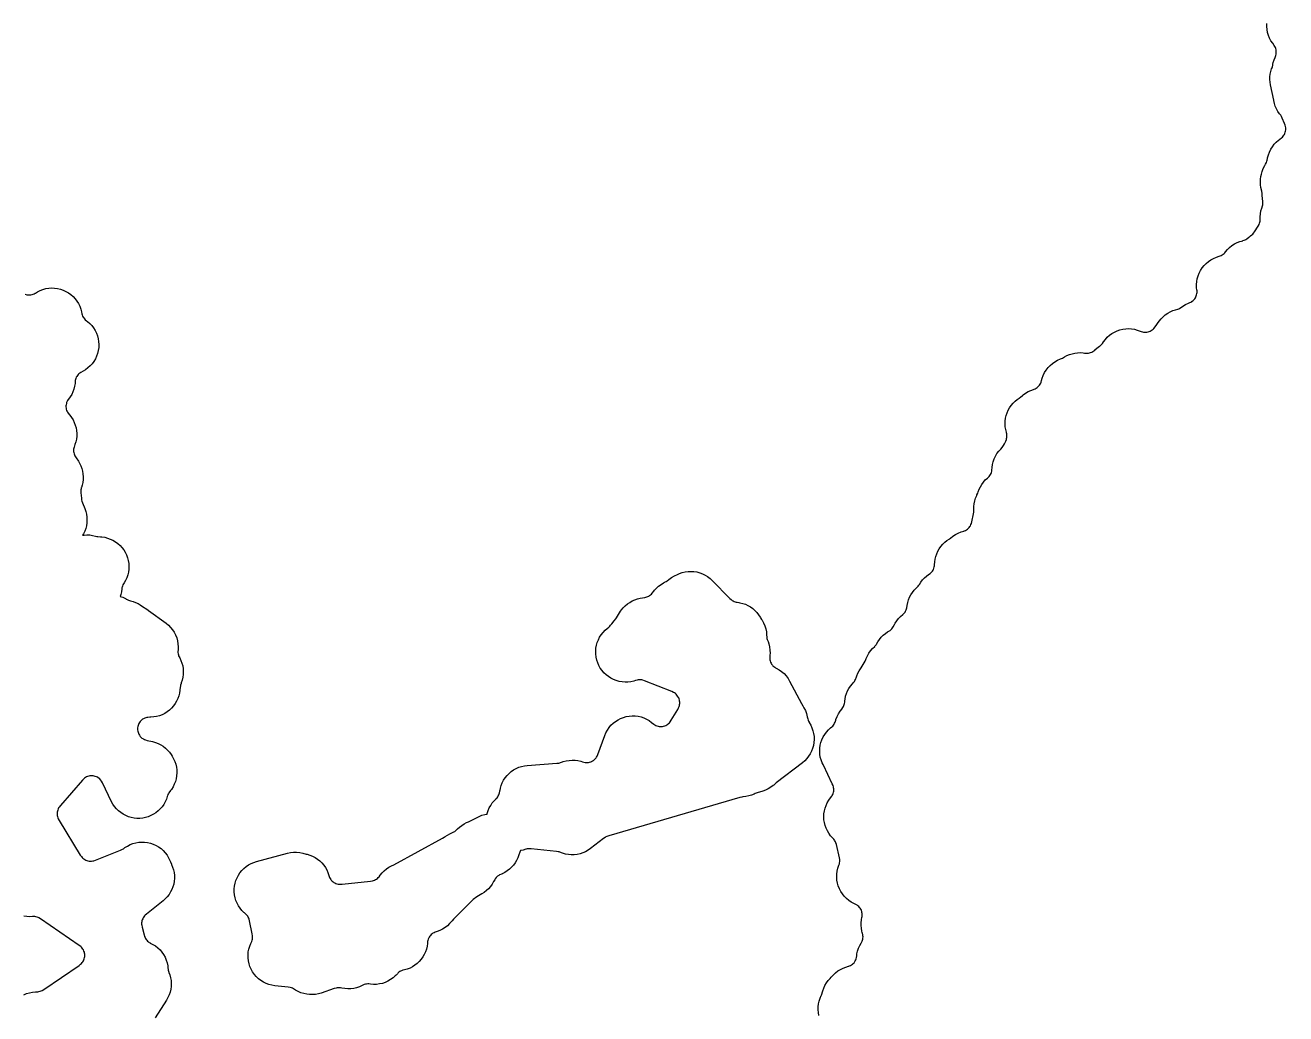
# Model space of a CAD drawing. Header units: metres. Extents: x 0 to 400, y 0 to 202.
# Drawn here: x 115.2 to 142.52, y 42.64 to 64.07 of the extents above; entities that cross this region are included whole.
import ezdxf

# ---------------------------------------------------------------- set-up
doc = ezdxf.new("R2010")
doc.units = ezdxf.units.M

msp = doc.modelspace()

# ---------------------------------------------------------------- linework, layer by layer
for points in [[(132.403, 42.6016), (132.393, 42.6636), (132.388, 42.7256), (132.39, 42.7886), (132.398, 42.8516), (132.411, 42.9126), (132.431, 42.9726), (132.456, 43.0306), (132.462, 43.0406), (132.47, 43.0626), (132.484, 43.1166), (132.489, 43.1356), (132.51, 43.1946), (132.537, 43.2516), (132.569, 43.3056), (132.606, 43.3566), (132.647, 43.4036), (132.674, 43.4306), (132.678, 43.4356), (132.72, 43.4836), (132.767, 43.5276), (132.818, 43.5666), (132.872, 43.6006), (132.929, 43.6296), (132.989, 43.6516), (133.047, 43.6676), (133.051, 43.6686), (133.065, 43.6736), (133.089, 43.6846), (133.112, 43.6976), (133.13, 43.7096), (133.147, 43.7246), (133.166, 43.7456), (133.183, 43.7676), (133.194, 43.7856), (133.205, 43.8076), (133.213, 43.8306), (133.22, 43.8566), (133.226, 43.8936), (133.23, 43.9336), (133.244, 43.9966), (133.263, 44.0566), (133.289, 44.1156), (133.32, 44.1716), (133.327, 44.1836), (133.34, 44.2086), (133.349, 44.2336), (133.356, 44.2576), (133.36, 44.2796), (133.361, 44.3036), (133.36, 44.3306), (133.358, 44.3536), (133.353, 44.3726), (133.352, 44.3766), (133.345, 44.4026), (133.337, 44.4306), (133.326, 44.4906), (133.321, 44.5506), (133.321, 44.6116), (133.327, 44.6716), (133.338, 44.7306), (133.34, 44.7356), (133.343, 44.7606), (133.344, 44.7866), (133.343, 44.8126), (133.339, 44.8366), (133.334, 44.8576), (133.325, 44.8806), (133.314, 44.9046), (133.301, 44.9256), (133.287, 44.9436), (133.268, 44.9636), (133.251, 44.9796), (133.232, 44.9926), (133.208, 45.0076), (133.163, 45.0286), (133.106, 45.0596), (133.052, 45.0956), (133.002, 45.1376), (132.956, 45.1836), (132.915, 45.2346), (132.879, 45.2896), (132.85, 45.3476), (132.826, 45.4086), (132.808, 45.4706), (132.797, 45.5356), (132.792, 45.6006), (132.794, 45.6656), (132.802, 45.7296), (132.817, 45.7936), (132.838, 45.8556), (132.839, 45.8576), (132.848, 45.8866), (132.854, 45.9126), (132.857, 45.9386), (132.857, 45.9616), (132.856, 45.9816), (132.848, 46.0206), (132.784, 46.3046), (132.773, 46.3436), (132.764, 46.3676), (132.754, 46.3876), (132.743, 46.4046), (132.728, 46.4236), (132.702, 46.4516), (132.689, 46.4656), (132.659, 46.4986), (132.621, 46.5496), (132.588, 46.6036), (132.561, 46.6606), (132.54, 46.7206), (132.524, 46.7816), (132.514, 46.8446), (132.511, 46.9076), (132.514, 46.9706), (132.523, 47.0336), (132.538, 47.0956), (132.559, 47.1556), (132.586, 47.2126), (132.618, 47.2676), (132.655, 47.3186), (132.683, 47.3526), (132.694, 47.3696), (132.706, 47.3936), (132.714, 47.4146), (132.721, 47.4396), (132.726, 47.4626), (132.728, 47.4866), (132.727, 47.5156), (132.725, 47.5356), (132.72, 47.5586), (132.712, 47.5856), (132.696, 47.6226), (132.502, 48.0236), (132.494, 48.0396), (132.474, 48.0806), (132.452, 48.1406), (132.436, 48.2026), (132.427, 48.2666), (132.423, 48.3306), (132.426, 48.3946), (132.435, 48.4576), (132.45, 48.5196), (132.472, 48.5796), (132.499, 48.6376), (132.532, 48.6926), (132.57, 48.7446), (132.613, 48.7916), (132.66, 48.8346), (132.685, 48.8556), (132.704, 48.8746), (132.722, 48.8956), (132.734, 48.9126), (132.746, 48.9366), (132.757, 48.9596), (132.769, 49.0006), (132.772, 49.0096), (132.774, 49.0186), (132.798, 49.0806), (132.828, 49.1406), (132.865, 49.1976), (132.907, 49.2506), (132.909, 49.2536), (132.925, 49.2746), (132.938, 49.2966), (132.948, 49.3186), (132.956, 49.3416), (132.961, 49.3636), (132.965, 49.3946), (132.965, 49.3976), (132.968, 49.4206), (132.972, 49.4596), (132.985, 49.5206), (133.003, 49.5796), (133.027, 49.6366), (133.056, 49.6906), (133.091, 49.7426), (133.13, 49.7906), (133.156, 49.8196), (133.174, 49.8436), (133.185, 49.8616), (133.196, 49.8846), (133.217, 49.9426), (133.224, 49.9626), (133.25, 50.0186), (133.28, 50.0716), (133.32, 50.1336), (133.405, 50.2826), (133.422, 50.3156), (133.431, 50.3386), (133.457, 50.3976), (133.488, 50.4536), (133.525, 50.5066), (133.567, 50.5546), (133.614, 50.5996), (133.619, 50.6036), (133.633, 50.6186), (133.646, 50.6346), (133.654, 50.6476), (133.683, 50.7016), (133.717, 50.7516), (133.756, 50.7996), (133.798, 50.8426), (133.845, 50.8816), (133.895, 50.9166), (133.933, 50.9376), (133.95, 50.9496), (133.968, 50.9646), (133.988, 50.9836), (134.003, 51.0016), (134.016, 51.0226), (134.047, 51.0786), (134.06, 51.1026), (134.093, 51.1556), (134.132, 51.2046), (134.175, 51.2496), (134.222, 51.2896), (134.242, 51.3086), (134.258, 51.3276), (134.272, 51.3466), (134.285, 51.3686), (134.297, 51.3936), (134.304, 51.4136), (134.31, 51.4386), (134.318, 51.4906), (134.33, 51.5506), (134.348, 51.6096), (134.372, 51.6666), (134.4, 51.7206), (134.434, 51.7726), (134.473, 51.8206), (134.516, 51.8646), (134.538, 51.8846), (134.559, 51.9086), (134.573, 51.9276), (134.583, 51.9446), (134.615, 51.9956), (134.651, 52.0426), (134.692, 52.0866), (134.736, 52.1266), (134.784, 52.1626), (134.813, 52.1816), (134.831, 52.1966), (134.847, 52.2126), (134.864, 52.2336), (134.878, 52.2536), (134.887, 52.2716), (134.898, 52.2986), (134.906, 52.3236), (134.91, 52.3446), (134.912, 52.3696), (134.912, 52.3706), (134.915, 52.4316), (134.924, 52.4926), (134.938, 52.5516), (134.958, 52.6096), (134.983, 52.6656), (135.013, 52.7186), (135.049, 52.7686), (135.088, 52.8146), (135.132, 52.8576), (135.18, 52.8956), (135.231, 52.9296), (135.239, 52.9336), (135.254, 52.9446), (135.307, 52.9886), (135.364, 53.0276), (135.425, 53.0596), (135.489, 53.0846), (135.548, 53.1016), (135.555, 53.1036), (135.563, 53.1066), (135.584, 53.1166), (135.606, 53.1306), (135.625, 53.1436), (135.642, 53.1596), (135.663, 53.1816), (135.679, 53.2016), (135.689, 53.2176), (135.7, 53.2416), (135.709, 53.2666), (135.719, 53.3046), (135.755, 53.4756), (135.761, 53.5146), (135.762, 53.5386), (135.761, 53.5686), (135.762, 53.6316), (135.769, 53.6936), (135.782, 53.7546), (135.801, 53.8136), (135.825, 53.8706), (135.831, 53.8836), (135.848, 53.9246), (135.857, 53.9516), (135.878, 54.0086), (135.905, 54.0626), (135.936, 54.1146), (135.972, 54.1636), (136.012, 54.2086), (136.057, 54.2496), (136.076, 54.2656), (136.094, 54.2846), (136.11, 54.3046), (136.124, 54.3256), (136.136, 54.3486), (136.146, 54.3736), (136.152, 54.3966), (136.156, 54.4216), (136.161, 54.4786), (136.17, 54.5426), (136.184, 54.6046), (136.205, 54.6656), (136.232, 54.7246), (136.264, 54.7796), (136.302, 54.8316), (136.345, 54.8796), (136.378, 54.9136), (136.393, 54.9326), (136.407, 54.9546), (136.426, 54.9916), (136.453, 55.0516), (136.468, 55.0896), (136.474, 55.1106), (136.478, 55.1316), (136.48, 55.1586), (136.479, 55.1856), (136.477, 55.2086), (136.472, 55.2316), (136.469, 55.2426), (136.453, 55.3026), (136.444, 55.3636), (136.44, 55.4246), (136.442, 55.4866), (136.45, 55.5476), (136.464, 55.6066), (136.483, 55.6656), (136.508, 55.7216), (136.538, 55.7756), (136.572, 55.8266), (136.612, 55.8736), (136.656, 55.9166), (136.703, 55.9556), (136.745, 55.9836), (136.755, 55.9896), (136.773, 56.0036), (136.817, 56.0416), (136.831, 56.0536), (136.883, 56.0916), (136.938, 56.1246), (136.995, 56.1516), (137.056, 56.1736), (137.073, 56.1786), (137.092, 56.1866), (137.114, 56.1986), (137.134, 56.2116), (137.152, 56.2276), (137.172, 56.2466), (137.186, 56.2636), (137.2, 56.2856), (137.212, 56.3066), (137.22, 56.3276), (137.232, 56.3646), (137.244, 56.4146), (137.267, 56.4766), (137.296, 56.5366), (137.33, 56.5926), (137.371, 56.6446), (137.416, 56.6926), (137.466, 56.7366), (137.521, 56.7736), (137.579, 56.8056), (137.64, 56.8316), (137.662, 56.8406), (137.685, 56.8506), (137.726, 56.8756), (137.779, 56.9046), (137.834, 56.9286), (137.891, 56.9466), (137.95, 56.9596), (138.01, 56.9676), (138.07, 56.9696), (138.13, 56.9656), (138.161, 56.9606), (138.199, 56.9576), (138.226, 56.9576), (138.248, 56.9596), (138.273, 56.9646), (138.295, 56.9716), (138.317, 56.9816), (138.342, 56.9946), (138.364, 57.0096), (138.384, 57.0256), (138.388, 57.0286), (138.431, 57.0686), (138.483, 57.1066), (138.498, 57.1166), (138.515, 57.1316), (138.534, 57.1506), (138.551, 57.1696), (138.575, 57.2046), (138.613, 57.2556), (138.656, 57.3026), (138.704, 57.3456), (138.755, 57.3836), (138.81, 57.4156), (138.868, 57.4426), (138.929, 57.4636), (138.991, 57.4786), (139.054, 57.4866), (139.118, 57.4896), (139.182, 57.4856), (139.245, 57.4756), (139.306, 57.4596), (139.366, 57.4376), (139.392, 57.4256), (139.415, 57.4186), (139.442, 57.4136), (139.466, 57.4106), (139.488, 57.4106), (139.516, 57.4136), (139.542, 57.4186), (139.564, 57.4246), (139.586, 57.4346), (139.609, 57.4466), (139.631, 57.4616), (139.649, 57.4766), (139.665, 57.4936), (139.692, 57.5266), (139.783, 57.6536), (139.822, 57.7026), (139.866, 57.7476), (139.913, 57.7876), (139.964, 57.8236), (140.019, 57.8536), (140.076, 57.8796), (140.135, 57.8986), (140.182, 57.9116), (140.205, 57.9206), (140.226, 57.9316), (140.239, 57.9396), (140.243, 57.9426), (140.293, 57.9786), (140.351, 58.0126), (140.412, 58.0406), (140.444, 58.0536), (140.463, 58.0626), (140.485, 58.0766), (140.491, 58.0816), (140.493, 58.0826), (140.516, 58.1006), (140.532, 58.1166), (140.55, 58.1376), (140.564, 58.1576), (140.575, 58.1776), (140.584, 58.1986), (140.592, 58.2226), (140.598, 58.2486), (140.601, 58.2736), (140.601, 58.2946), (140.6, 58.3146), (140.599, 58.3236), (140.592, 58.3786), (140.59, 58.4436), (140.595, 58.5086), (140.606, 58.5726), (140.624, 58.6346), (140.647, 58.6956), (140.677, 58.7526), (140.712, 58.8076), (140.753, 58.8586), (140.798, 58.9046), (140.848, 58.9466), (140.902, 58.9826), (140.959, 59.0136), (141.019, 59.0386), (141.081, 59.0576), (141.105, 59.0656), (141.126, 59.0756), (141.146, 59.0876), (141.168, 59.1036), (141.185, 59.1176), (141.2, 59.1346), (141.216, 59.1556), (141.258, 59.2056), (141.305, 59.2506), (141.356, 59.2916), (141.41, 59.3266), (141.468, 59.3556), (141.529, 59.3786), (141.565, 59.3886), (141.591, 59.3966), (141.595, 59.3976), (141.619, 59.4046), (141.64, 59.4136), (141.658, 59.4226), (141.68, 59.4376), (141.725, 59.4746), (141.725, 59.4736), (141.734, 59.4816), (141.76, 59.4996), (141.788, 59.5216), (141.808, 59.5406), (141.825, 59.5596), (141.847, 59.5916), (141.923, 59.7106), (141.944, 59.7466), (141.955, 59.7726), (141.963, 59.7956), (141.968, 59.8186), (141.971, 59.8436), (141.972, 59.8756), (141.971, 59.9116), (141.975, 59.9766), (141.986, 60.0406), (142.003, 60.1026), (142.018, 60.1496), (142.023, 60.1716), (142.026, 60.2006), (142.026, 60.2226), (142.024, 60.2446), (142.024, 60.2456), (142.016, 60.3106), (142.014, 60.3766), (142.014, 60.3796), (142.013, 60.3996), (142.011, 60.4086), (142.002, 60.4756), (142.001, 60.4856), (141.999, 60.4946), (141.998, 60.5006), (141.986, 60.5516), (141.978, 60.6096), (141.975, 60.6676), (141.977, 60.7266), (141.985, 60.7846), (141.998, 60.8416), (142.012, 60.8926), (142.036, 60.9626), (142.067, 61.0296), (142.084, 61.0576), (142.104, 61.0936), (142.115, 61.1186), (142.121, 61.1386), (142.129, 61.1746), (142.131, 61.1906), (142.147, 61.2556), (142.17, 61.3176), (142.198, 61.3776), (142.233, 61.4336), (142.273, 61.4866), (142.319, 61.5346), (142.369, 61.5786), (142.387, 61.5906), (142.393, 61.5956), (142.433, 61.6256), (142.451, 61.6416), (142.468, 61.6606), (142.483, 61.6806), (142.495, 61.7016), (142.505, 61.7216), (142.514, 61.7476), (142.519, 61.7706), (142.523, 61.7976), (142.524, 61.8246), (142.523, 61.8436), (142.519, 61.8696), (142.512, 61.8976), (142.498, 61.9346), (142.447, 62.0526), (142.428, 62.0896), (142.413, 62.1146), (142.388, 62.1476), (142.352, 62.1996), (142.322, 62.2546), (142.297, 62.3126), (142.278, 62.3716), (142.265, 62.4326), (142.263, 62.4436), (142.194, 62.7726), (142.184, 62.8306), (142.18, 62.8896), (142.181, 62.9486), (142.188, 63.0076), (142.2, 63.0656), (142.217, 63.1226), (142.226, 63.1436), (142.233, 63.1666), (142.24, 63.1996), (142.241, 63.2056), (142.244, 63.2226), (142.245, 63.2226), (142.253, 63.2606), (142.269, 63.3156), (142.291, 63.3686), (142.3, 63.3886), (142.309, 63.4136), (142.314, 63.4366), (142.318, 63.4626), (142.319, 63.4876), (142.318, 63.5096), (142.314, 63.5346), (142.307, 63.5616), (142.299, 63.5826), (142.289, 63.6036), (142.275, 63.6276), (142.24, 63.6746), (142.203, 63.7286), (142.173, 63.7866), (142.148, 63.8476), (142.13, 63.9106), (142.118, 63.9756), (142.112, 64.0416), (142.114, 64.1066)], [(115.201, 58.2356), (115.204, 58.2346), (115.237, 58.2256), (115.258, 58.2216), (115.282, 58.2206), (115.305, 58.2206), (115.328, 58.2236), (115.353, 58.2286), (115.375, 58.2366), (115.4, 58.2476), (115.416, 58.2556), (115.423, 58.2596), (115.47, 58.2896), (115.528, 58.3176), (115.588, 58.3406), (115.65, 58.3576), (115.713, 58.3676), (115.777, 58.3716), (115.841, 58.3696), (115.905, 58.3606), (115.967, 58.3456), (116.028, 58.3246), (116.086, 58.2976), (116.142, 58.2656), (116.193, 58.2276), (116.241, 58.1846), (116.285, 58.1376), (116.323, 58.0856), (116.356, 58.0316), (116.384, 57.9736), (116.406, 57.9126), (116.421, 57.8506), (116.429, 57.8126), (116.437, 57.7866), (116.447, 57.7626), (116.459, 57.7376), (116.471, 57.7206), (116.485, 57.7026), (116.504, 57.6836), (116.533, 57.6606), (116.554, 57.6456), (116.602, 57.6026), (116.646, 57.5566), (116.685, 57.5056), (116.718, 57.4506), (116.747, 57.3926), (116.769, 57.3326), (116.785, 57.2706), (116.795, 57.2076), (116.799, 57.1436), (116.796, 57.0796), (116.787, 57.0156), (116.772, 56.9536), (116.751, 56.8926), (116.724, 56.8346), (116.691, 56.7796), (116.653, 56.7276), (116.61, 56.6806), (116.563, 56.6366), (116.511, 56.5986), (116.456, 56.5656), (116.41, 56.5416), (116.388, 56.5266), (116.367, 56.5096), (116.352, 56.4946), (116.336, 56.4756), (116.322, 56.4546), (116.311, 56.4346), (116.3, 56.4086), (116.292, 56.3846), (116.288, 56.3656), (116.284, 56.3196), (116.283, 56.3116), (116.283, 56.3036), (116.274, 56.2416), (116.259, 56.1806), (116.238, 56.1216), (116.211, 56.0646), (116.179, 56.0106), (116.142, 55.9596), (116.137, 55.9536), (116.123, 55.9316), (116.109, 55.9056), (116.101, 55.8856), (116.095, 55.8656), (116.089, 55.8396), (116.087, 55.8166), (116.087, 55.7916), (116.089, 55.7686), (116.094, 55.7416), (116.101, 55.7176), (116.11, 55.6966), (116.121, 55.6756), (116.133, 55.6576), (116.165, 55.6186), (116.168, 55.6146), (116.172, 55.6106), (116.209, 55.5616), (116.241, 55.5096), (116.268, 55.4546), (116.289, 55.3976), (116.305, 55.3386), (116.316, 55.2786), (116.321, 55.2176), (116.32, 55.1566), (116.313, 55.0956), (116.3, 55.0356), (116.282, 54.9776), (116.263, 54.9226), (116.257, 54.8996), (116.253, 54.8766), (116.252, 54.8516), (116.253, 54.8276), (116.256, 54.8036), (116.263, 54.7786), (116.27, 54.7556), (116.28, 54.7346), (116.293, 54.7136), (116.31, 54.6886), (116.356, 54.6166), (116.38, 54.5726), (116.407, 54.5176), (116.428, 54.4596), (116.444, 54.4006), (116.454, 54.3396), (116.459, 54.2786), (116.457, 54.2176), (116.45, 54.1566), (116.437, 54.0966), (116.421, 54.0426), (116.419, 54.0376), (116.415, 54.0196), (116.411, 53.9976), (116.41, 53.9716), (116.411, 53.9306), (116.421, 53.8146), (116.426, 53.7766), (116.433, 53.7506), (116.446, 53.7106), (116.494, 53.5926), (116.496, 53.5876), (116.516, 53.5276), (116.531, 53.4676), (116.539, 53.4056), (116.542, 53.3426), (116.539, 53.2806), (116.529, 53.2186), (116.514, 53.1576), (116.493, 53.0986), (116.466, 53.0416), (116.448, 53.0116), (116.478, 53.0156), (116.54, 53.0196), (116.603, 53.0176), (116.665, 53.0086), (116.726, 52.9946), (116.758, 52.9856), (116.781, 52.9816), (116.833, 52.9776), (116.839, 52.9766), (116.865, 52.9756), (116.928, 52.9666), (116.989, 52.9506), (117.048, 52.9296), (117.106, 52.9036), (117.16, 52.8706), (117.211, 52.8336), (117.258, 52.7916), (117.3, 52.7446), (117.338, 52.6946), (117.371, 52.6406), (117.399, 52.5836), (117.42, 52.5236), (117.436, 52.4626), (117.446, 52.4006), (117.45, 52.3376), (117.448, 52.2746), (117.439, 52.2116), (117.424, 52.1506), (117.404, 52.0906), (117.378, 52.0336), (117.346, 51.9786), (117.331, 51.9546), (117.32, 51.9336), (117.311, 51.9106), (117.304, 51.8876), (117.3, 51.8676), (117.299, 51.8496), (117.291, 51.7856), (117.277, 51.7236), (117.264, 51.6866), (117.322, 51.6656), (117.379, 51.6386), (117.395, 51.6286), (117.402, 51.6246), (117.442, 51.6026), (117.462, 51.5946), (117.484, 51.5876), (117.486, 51.5876), (117.541, 51.5736), (117.596, 51.5546), (117.648, 51.5306), (117.698, 51.5026), (117.745, 51.4696), (117.78, 51.4436), (117.827, 51.4156), (117.832, 51.4126), (117.879, 51.3816), (118.256, 51.1036), (118.307, 51.0616), (118.353, 51.0146), (118.395, 50.9626), (118.431, 50.9076), (118.461, 50.8486), (118.486, 50.7876), (118.503, 50.7236), (118.514, 50.6586), (118.519, 50.5926), (118.517, 50.5266), (118.514, 50.4916), (118.514, 50.4696), (118.517, 50.4436), (118.523, 50.4176), (118.528, 50.3996), (118.538, 50.3776), (118.552, 50.3526), (118.579, 50.2966), (118.6, 50.2376), (118.616, 50.1776), (118.626, 50.1166), (118.63, 50.0546), (118.628, 49.9926), (118.62, 49.9316), (118.607, 49.8706), (118.587, 49.8116), (118.581, 49.7966), (118.572, 49.7626), (118.571, 49.7566), (118.56, 49.7046), (118.556, 49.6666), (118.555, 49.6526), (118.546, 49.5906), (118.531, 49.5296), (118.51, 49.4706), (118.484, 49.4146), (118.453, 49.3606), (118.416, 49.3096), (118.375, 49.2626), (118.329, 49.2206), (118.28, 49.1826), (118.227, 49.1496), (118.171, 49.1216), (118.112, 49.0986), (118.052, 49.0826), (117.991, 49.0716), (117.929, 49.0666), (117.907, 49.0666), (117.863, 49.0636), (117.836, 49.0586), (117.815, 49.0536), (117.793, 49.0446), (117.767, 49.0326), (117.748, 49.0206), (117.73, 49.0066), (117.711, 48.9896), (117.695, 48.9716), (117.679, 48.9506), (117.668, 48.9316), (117.658, 48.9116), (117.65, 48.8886), (117.644, 48.8646), (117.64, 48.8386), (117.639, 48.8146), (117.64, 48.7906), (117.644, 48.7646), (117.649, 48.7426), (117.657, 48.7196), (117.667, 48.6976), (117.68, 48.6756), (117.698, 48.6506), (117.71, 48.6316), (117.733, 48.6156), (117.767, 48.5946), (117.789, 48.5836), (117.811, 48.5756), (117.85, 48.5646), (117.964, 48.5386), (118.025, 48.5216), (118.084, 48.4986), (118.141, 48.4706), (118.194, 48.4366), (118.244, 48.3976), (118.29, 48.3536), (118.331, 48.3066), (118.368, 48.2546), (118.389, 48.2216), (118.42, 48.1666), (118.446, 48.1086), (118.466, 48.0476), (118.48, 47.9856), (118.488, 47.9226), (118.49, 47.8596), (118.485, 47.7956), (118.475, 47.7336), (118.458, 47.6716), (118.435, 47.6126), (118.407, 47.5556), (118.373, 47.5026), (118.351, 47.4746), (118.337, 47.4556), (118.334, 47.4516), (118.318, 47.4296), (118.306, 47.4096), (118.296, 47.3896), (118.287, 47.3636), (118.283, 47.3486), (118.263, 47.2896), (118.238, 47.2316), (118.208, 47.1776), (118.172, 47.1256), (118.131, 47.0776), (118.086, 47.0346), (118.037, 46.9956), (117.985, 46.9616), (117.929, 46.9326), (117.871, 46.9086), (117.811, 46.8906), (117.75, 46.8796), (117.687, 46.8736), (117.625, 46.8736), (117.563, 46.8796), (117.501, 46.8916), (117.441, 46.9096), (117.383, 46.9336), (117.328, 46.9626), (117.276, 46.9976), (117.227, 47.0366), (117.182, 47.0806), (117.142, 47.1286), (117.106, 47.1806), (117.076, 47.2356), (116.876, 47.6436), (116.857, 47.6776), (116.833, 47.7126), (116.823, 47.7286), (116.816, 47.7326), (116.767, 47.7646), (116.746, 47.7746), (116.723, 47.7836), (116.699, 47.7906), (116.674, 47.7956), (116.653, 47.7966), (116.626, 47.7966), (116.601, 47.7936), (116.58, 47.7886), (116.553, 47.7806), (116.532, 47.7706), (116.509, 47.7576), (116.488, 47.7436), (116.473, 47.7296), (116.443, 47.6996), (115.966, 47.1496), (115.94, 47.1166), (115.928, 47.0996), (115.918, 47.0796), (115.909, 47.0546), (115.902, 47.0296), (115.897, 47.0066), (115.895, 46.9826), (115.896, 46.9546), (115.898, 46.9346), (115.903, 46.9116), (115.911, 46.8846), (115.92, 46.8636), (115.938, 46.8306), (116.398, 46.0786), (116.421, 46.0446), (116.438, 46.0236), (116.455, 46.0076), (116.472, 45.9946), (116.494, 45.9796), (116.52, 45.9666), (116.542, 45.9586), (116.564, 45.9516), (116.592, 45.9476), (116.617, 45.9456), (116.639, 45.9466), (116.667, 45.9496), (116.693, 45.9556), (116.73, 45.9686), (117.27, 46.1846), (117.31, 46.2026), (117.334, 46.2166), (117.366, 46.2396), (117.42, 46.2746), (117.477, 46.3036), (117.537, 46.3276), (117.6, 46.3446), (117.663, 46.3556), (117.728, 46.3606), (117.792, 46.3586), (117.856, 46.3506), (117.919, 46.3366), (117.98, 46.3156), (118.039, 46.2886), (118.095, 46.2566), (118.148, 46.2186), (118.196, 46.1756), (118.24, 46.1286), (118.279, 46.0776), (118.312, 46.0216), (118.34, 45.9636), (118.352, 45.9316), (118.371, 45.8816), (118.374, 45.8756), (118.398, 45.8176), (118.416, 45.7586), (118.429, 45.6976), (118.436, 45.6356), (118.437, 45.5736), (118.432, 45.5116), (118.421, 45.4506), (118.404, 45.3916), (118.381, 45.3336), (118.354, 45.2776), (118.321, 45.2246), (118.283, 45.1756), (118.24, 45.1306), (118.194, 45.0896), (117.831, 44.7996), (117.802, 44.7746), (117.788, 44.7596), (117.772, 44.7386), (117.759, 44.7186), (117.75, 44.6986), (117.74, 44.6736), (117.733, 44.6496), (117.729, 44.6306), (117.727, 44.6056), (117.727, 44.5816), (117.729, 44.5586), (117.737, 44.5186), (117.778, 44.3526), (117.79, 44.3136), (117.8, 44.2876), (117.81, 44.2686), (117.823, 44.2496), (117.837, 44.2306), (117.854, 44.2136), (117.872, 44.1976), (117.892, 44.1846), (117.912, 44.1726), (117.915, 44.1716), (117.973, 44.1426), (118.027, 44.1076), (118.078, 44.0676), (118.125, 44.0226), (118.167, 43.9726), (118.204, 43.9196), (118.235, 43.8626), (118.261, 43.8026), (118.28, 43.7406), (118.293, 43.6776), (118.297, 43.6386), (118.298, 43.6286), (118.3, 43.6126), (118.304, 43.5836), (118.309, 43.5616), (118.316, 43.5396), (118.319, 43.5316), (118.338, 43.4806), (118.354, 43.4196), (118.364, 43.3576), (118.368, 43.2946), (118.366, 43.2316), (118.358, 43.1686), (118.343, 43.1076), (118.323, 43.0476), (118.297, 42.9896), (118.266, 42.9356), (118.018, 42.5476)], [(115.174, 43.0506), (115.234, 43.0756), (115.296, 43.0946), (115.36, 43.1076), (115.425, 43.1136), (115.474, 43.1166), (115.497, 43.1196), (115.526, 43.1276), (115.549, 43.1356), (115.571, 43.1456), (115.606, 43.1676), (116.37, 43.6856), (116.402, 43.7096), (116.422, 43.7276), (116.44, 43.7476), (116.454, 43.7666), (116.465, 43.7856), (116.474, 43.8046), (116.483, 43.8306), (116.49, 43.8576), (116.493, 43.8766), (116.494, 43.9016), (116.493, 43.9296), (116.49, 43.9526), (116.485, 43.9736), (116.476, 43.9976), (116.465, 44.0216), (116.454, 44.0406), (116.44, 44.0596), (116.422, 44.0806), (116.406, 44.0946), (116.373, 44.1196), (115.534, 44.6956), (115.5, 44.7166), (115.482, 44.7256), (115.459, 44.7346), (115.434, 44.7416), (115.415, 44.7446), (115.392, 44.7466), (115.37, 44.7466), (115.364, 44.7456), (115.3, 44.7426), (115.236, 44.7456), (115.173, 44.7546)]]:
    msp.add_lwpolyline(points)
msp.add_lwpolyline([(119.859, 44.9286), (119.824, 44.9806), (119.795, 45.0366), (119.771, 45.0946), (119.752, 45.1546), (119.74, 45.2166), (119.734, 45.2796), (119.734, 45.3426), (119.74, 45.4056), (119.752, 45.4676), (119.77, 45.5276), (119.794, 45.5866), (119.823, 45.6416), (119.858, 45.6946), (119.897, 45.7436), (119.941, 45.7886), (119.99, 45.8296), (120.042, 45.8646), (120.097, 45.8956), (120.155, 45.9196), (120.215, 45.9386), (120.888, 46.1166), (120.953, 46.1306), (121.02, 46.1376), (121.086, 46.1376), (121.152, 46.1306), (121.218, 46.1176), (121.291, 46.0986), (121.313, 46.0946), (121.373, 46.0766), (121.431, 46.0536), (121.486, 46.0246), (121.539, 45.9906), (121.588, 45.9516), (121.633, 45.9076), (121.673, 45.8606), (121.709, 45.8086), (121.74, 45.7546), (121.765, 45.6976), (121.784, 45.6376), (121.79, 45.6166), (121.799, 45.5936), (121.811, 45.5706), (121.825, 45.5496), (121.837, 45.5326), (121.854, 45.5156), (121.876, 45.4966), (121.893, 45.4846), (121.912, 45.4736), (121.937, 45.4616), (121.96, 45.4536), (121.985, 45.4486), (122.009, 45.4446), (122.033, 45.4446), (122.073, 45.4466), (122.688, 45.5136), (122.729, 45.5206), (122.752, 45.5266), (122.776, 45.5356), (122.798, 45.5466), (122.818, 45.5586), (122.838, 45.5736), (122.855, 45.5886), (122.872, 45.6096), (122.899, 45.6456), (122.94, 45.6946), (122.984, 45.7396), (123.033, 45.7796), (123.085, 45.8146), (123.141, 45.8446), (123.191, 45.8686), (124.248, 46.4426), (124.283, 46.4636), (124.303, 46.4786), (124.353, 46.5126), (124.407, 46.5416), (124.462, 46.5646), (124.466, 46.5666), (124.491, 46.5786), (124.512, 46.5916), (124.528, 46.6026), (124.557, 46.6306), (124.571, 46.6436), (124.616, 46.6846), (124.665, 46.7216), (124.717, 46.7536), (124.771, 46.7806), (124.813, 46.7986), (124.928, 46.8566), (124.984, 46.8886), (125.041, 46.9176), (125.101, 46.9406), (125.163, 46.9576), (125.215, 46.9666), (125.218, 46.9806), (125.237, 47.0416), (125.261, 47.0996), (125.292, 47.1556), (125.327, 47.2086), (125.368, 47.2566), (125.395, 47.2826), (125.412, 47.3006), (125.413, 47.3016), (125.429, 47.3186), (125.444, 47.3386), (125.457, 47.3586), (125.468, 47.3816), (125.478, 47.4056), (125.483, 47.4246), (125.491, 47.4666), (125.493, 47.4806), (125.494, 47.4806), (125.502, 47.5276), (125.52, 47.5876), (125.544, 47.6466), (125.573, 47.7016), (125.607, 47.7546), (125.646, 47.8036), (125.69, 47.8486), (125.738, 47.8886), (125.789, 47.9246), (125.844, 47.9556), (125.902, 47.9806), (125.961, 47.9996), (126.023, 48.0136), (126.085, 48.0206), (126.728, 48.0676), (126.77, 48.0726), (126.793, 48.0776), (126.806, 48.0816), (126.83, 48.0906), (126.845, 48.0956), (126.866, 48.1036), (126.928, 48.1206), (126.992, 48.1316), (127.056, 48.1356), (127.12, 48.1336), (127.183, 48.1246), (127.246, 48.1106), (127.278, 48.0996), (127.312, 48.0896), (127.339, 48.0846), (127.363, 48.0826), (127.387, 48.0826), (127.411, 48.0846), (127.434, 48.0896), (127.459, 48.0976), (127.48, 48.1056), (127.501, 48.1176), (127.523, 48.1316), (127.542, 48.1476), (127.559, 48.1646), (127.575, 48.1836), (127.588, 48.2026), (127.598, 48.2216), (127.615, 48.2616), (127.764, 48.6706), (127.79, 48.7306), (127.821, 48.7876), (127.857, 48.8406), (127.899, 48.8906), (127.945, 48.9356), (127.996, 48.9756), (128.051, 49.0106), (128.108, 49.0396), (128.169, 49.0636), (128.231, 49.0806), (128.295, 49.0916), (128.359, 49.0966), (128.424, 49.0946), (128.488, 49.0866), (128.551, 49.0716), (128.612, 49.0506), (128.671, 49.0236), (128.727, 48.9916), (128.78, 48.9536), (128.827, 48.9146), (128.851, 48.8986), (128.869, 48.8886), (128.893, 48.8786), (128.919, 48.8706), (128.943, 48.8656), (128.966, 48.8636), (128.992, 48.8636), (129.014, 48.8656), (129.039, 48.8706), (129.065, 48.8786), (129.085, 48.8866), (129.108, 48.8996), (129.131, 48.9146), (129.148, 48.9276), (129.164, 48.9446), (129.182, 48.9666), (129.205, 49.0006), (129.346, 49.2356), (129.363, 49.2696), (129.374, 49.2956), (129.381, 49.3186), (129.386, 49.3396), (129.388, 49.3666), (129.389, 49.3916), (129.387, 49.4146), (129.382, 49.4386), (129.376, 49.4626), (129.367, 49.4836), (129.357, 49.5036), (129.344, 49.5246), (129.327, 49.5456), (129.311, 49.5626), (129.294, 49.5776), (129.275, 49.5916), (129.252, 49.6046), (129.216, 49.6206), (128.628, 49.8556), (128.59, 49.8686), (128.565, 49.8746), (128.538, 49.8776), (128.514, 49.8786), (128.49, 49.8776), (128.464, 49.8726), (128.43, 49.8636), (128.392, 49.8506), (128.33, 49.8366), (128.267, 49.8286), (128.203, 49.8266), (128.139, 49.8316), (128.076, 49.8426), (128.014, 49.8596), (127.954, 49.8826), (127.897, 49.9106), (127.843, 49.9456), (127.793, 49.9846), (127.746, 50.0296), (127.705, 50.0776), (127.668, 50.1306), (127.637, 50.1856), (127.611, 50.2446), (127.591, 50.3056), (127.578, 50.3676), (127.577, 50.3736), (127.569, 50.4366), (127.568, 50.5006), (127.573, 50.5636), (127.584, 50.6256), (127.602, 50.6866), (127.625, 50.7456), (127.653, 50.8016), (127.687, 50.8556), (127.726, 50.9056), (127.77, 50.9506), (127.818, 50.9926), (127.853, 51.0196), (127.871, 51.0366), (127.89, 51.0586), (127.914, 51.0926), (127.967, 51.1586), (128.006, 51.2006), (128.02, 51.2186), (128.041, 51.2546), (128.061, 51.2906), (128.108, 51.3646), (128.127, 51.3906), (128.165, 51.4386), (128.208, 51.4826), (128.255, 51.5216), (128.305, 51.5566), (128.358, 51.5866), (128.414, 51.6116), (128.472, 51.6316), (128.531, 51.6456), (128.632, 51.6646), (128.673, 51.6746), (128.695, 51.6816), (128.716, 51.6916), (128.737, 51.7036), (128.757, 51.7186), (128.776, 51.7346), (128.792, 51.7526), (128.829, 51.8006), (128.83, 51.7996), (128.843, 51.8176), (128.885, 51.8656), (128.932, 51.9076), (128.983, 51.9456), (129.037, 51.9786), (129.062, 51.9906), (129.098, 52.0096), (129.12, 52.0246), (129.154, 52.0526), (129.211, 52.0956), (129.273, 52.1306), (129.338, 52.1596), (129.354, 52.1656), (129.384, 52.1796), (129.444, 52.2006), (129.506, 52.2156), (129.569, 52.2246), (129.633, 52.2276), (129.697, 52.2236), (129.76, 52.2146), (129.822, 52.1986), (129.882, 52.1766), (129.939, 52.1486), (129.994, 52.1146), (130.045, 52.0766), (130.092, 52.0336), (130.475, 51.6416), (130.504, 51.6156), (130.525, 51.5996), (130.544, 51.5876), (130.568, 51.5766), (130.593, 51.5666), (130.614, 51.5606), (130.632, 51.5576), (130.667, 51.5526), (130.693, 51.5486), (130.753, 51.5346), (130.811, 51.5136), (130.867, 51.4886), (130.921, 51.4576), (130.971, 51.4216), (131.018, 51.3806), (131.06, 51.3366), (131.098, 51.2876), (131.132, 51.2356), (131.14, 51.2206), (131.162, 51.1846), (131.172, 51.1706), (131.205, 51.1116), (131.232, 51.0496), (131.253, 50.9846), (131.267, 50.9186), (131.273, 50.8506), (131.276, 50.7996), (131.279, 50.7756), (131.285, 50.7546), (131.303, 50.7056), (131.302, 50.7056), (131.32, 50.6556), (131.336, 50.5886), (131.345, 50.5216), (131.347, 50.4526), (131.343, 50.4116), (131.342, 50.4006), (131.341, 50.3846), (131.34, 50.3566), (131.341, 50.3346), (131.344, 50.3096), (131.349, 50.2866), (131.358, 50.2616), (131.367, 50.2416), (131.38, 50.2196), (131.396, 50.1966), (131.409, 50.1816), (131.428, 50.1646), (131.448, 50.1486), (131.467, 50.1376), (131.482, 50.1296), (131.542, 50.0966), (131.598, 50.0576), (131.649, 50.0126), (131.695, 49.9626), (131.736, 49.9086), (131.771, 49.8496), (132.028, 49.3626), (132.058, 49.3096), (132.064, 49.3006), (132.082, 49.2726), (132.113, 49.2096), (132.136, 49.1446), (132.153, 49.0766), (132.162, 49.0286), (132.169, 49.0046), (132.179, 48.9786), (132.191, 48.9566), (132.196, 48.9496), (132.228, 48.8936), (132.255, 48.8346), (132.276, 48.7736), (132.291, 48.7106), (132.3, 48.6466), (132.302, 48.5826), (132.298, 48.5176), (132.287, 48.4536), (132.27, 48.3916), (132.247, 48.3316), (132.217, 48.2736), (132.183, 48.2186), (132.143, 48.1686), (132.098, 48.1216), (132.049, 48.0796), (131.48, 47.6426), (131.425, 47.5956), (131.412, 47.5846), (131.362, 47.5476), (131.308, 47.5146), (131.251, 47.4876), (131.191, 47.4666), (131.064, 47.4276), (131.026, 47.4136), (131.001, 47.4016), (130.944, 47.3786), (130.886, 47.3596), (130.825, 47.3476), (130.764, 47.3406), (130.759, 47.3406), (130.732, 47.3366), (130.695, 47.3276), (127.851, 46.4946), (127.812, 46.4806), (127.789, 46.4706), (127.772, 46.4606), (127.74, 46.4386), (127.456, 46.2186), (127.404, 46.1826), (127.348, 46.1516), (127.29, 46.1256), (127.229, 46.1056), (127.166, 46.0926), (127.103, 46.0846), (127.039, 46.0836), (126.975, 46.0896), (126.913, 46.1006), (126.851, 46.1186), (126.824, 46.1286), (126.777, 46.1466), (126.757, 46.1516), (126.715, 46.1576), (126.17, 46.2146), (126.132, 46.2166), (126.106, 46.2156), (126.08, 46.2126), (126.061, 46.2076), (126.055, 46.2056), (125.994, 46.1876), (125.935, 46.1776), (125.926, 46.1406), (125.905, 46.0796), (125.88, 46.0186), (125.853, 45.9626), (125.822, 45.9096), (125.786, 45.8596), (125.745, 45.8136), (125.7, 45.7706), (125.651, 45.7336), (125.598, 45.7006), (125.543, 45.6726), (125.534, 45.6686), (125.531, 45.6666), (125.484, 45.6466), (125.465, 45.6356), (125.441, 45.6186), (125.425, 45.6046), (125.409, 45.5886), (125.392, 45.5656), (125.378, 45.5446), (125.356, 45.5026), (125.325, 45.4476), (125.288, 45.3966), (125.247, 45.3496), (125.202, 45.3066), (125.152, 45.2676), (125.099, 45.2346), (124.989, 45.1726), (124.959, 45.1536), (124.939, 45.1386), (124.91, 45.1116), (124.485, 44.6886), (124.454, 44.6556), (124.443, 44.6406), (124.401, 44.5916), (124.354, 44.5466), (124.303, 44.5066), (124.248, 44.4716), (124.19, 44.4426), (124.129, 44.4196), (124.091, 44.4076), (124.064, 44.3956), (124.039, 44.3826), (124.022, 44.3706), (124.003, 44.3546), (123.986, 44.3376), (123.972, 44.3196), (123.957, 44.2966), (123.945, 44.2726), (123.937, 44.2526), (123.93, 44.2296), (123.925, 44.2026), (123.922, 44.1636), (123.913, 44.1016), (123.899, 44.0406), (123.879, 43.9816), (123.853, 43.9246), (123.822, 43.8696), (123.786, 43.8186), (123.745, 43.7716), (123.7, 43.7286), (123.651, 43.6896), (123.598, 43.6566), (123.543, 43.6276), (123.484, 43.6046), (123.424, 43.5876), (123.387, 43.5796), (123.362, 43.5706), (123.34, 43.5606), (123.322, 43.5506), (123.303, 43.5366), (123.281, 43.5186), (123.269, 43.5066), (123.242, 43.4766), (123.225, 43.4586), (123.176, 43.4156), (123.123, 43.3776), (123.066, 43.3446), (123.007, 43.3186), (122.945, 43.2976), (122.882, 43.2836), (122.817, 43.2756), (122.752, 43.2736), (122.687, 43.2796), (122.653, 43.2836), (122.627, 43.2846), (122.602, 43.2826), (122.575, 43.2786), (122.551, 43.2726), (122.533, 43.2656), (122.504, 43.2506), (122.446, 43.2246), (122.385, 43.2036), (122.323, 43.1886), (122.26, 43.1806), (122.196, 43.1786), (122.132, 43.1826), (122.069, 43.1936), (122.04, 43.1996), (122.018, 43.2016), (121.989, 43.2026), (121.966, 43.2006), (121.941, 43.1956), (121.9, 43.1836), (121.621, 43.0876), (121.559, 43.0696), (121.496, 43.0586), (121.432, 43.0526), (121.368, 43.0536), (121.304, 43.0616), (121.241, 43.0746), (121.18, 43.0946), (121.121, 43.1206), (121.065, 43.1516), (121.02, 43.1806), (120.998, 43.1906), (120.975, 43.1996), (120.948, 43.2066), (120.906, 43.2136), (120.61, 43.2466), (120.546, 43.2566), (120.483, 43.2736), (120.423, 43.2966), (120.365, 43.3246), (120.31, 43.3596), (120.259, 43.3986), (120.212, 43.4436), (120.17, 43.4916), (120.133, 43.5446), (120.101, 43.6016), (120.075, 43.6606), (120.055, 43.7216), (120.042, 43.7856), (120.034, 43.8496), (120.033, 43.9136), (120.039, 43.9786), (120.051, 44.0416), (120.069, 44.1036), (120.093, 44.1636), (120.114, 44.2076), (120.122, 44.2316), (120.128, 44.2526), (120.131, 44.2776), (120.132, 44.3036), (120.131, 44.3266), (120.124, 44.3676), (120.066, 44.6496), (120.057, 44.6876), (120.049, 44.7076), (120.038, 44.7306), (120.025, 44.7526), (120.011, 44.7716), (119.995, 44.7886), (119.953, 44.8266), (119.944, 44.8346), (119.899, 44.8796), (119.859, 44.9286)], close=True)

doc.saveas('drawing.dxf')
